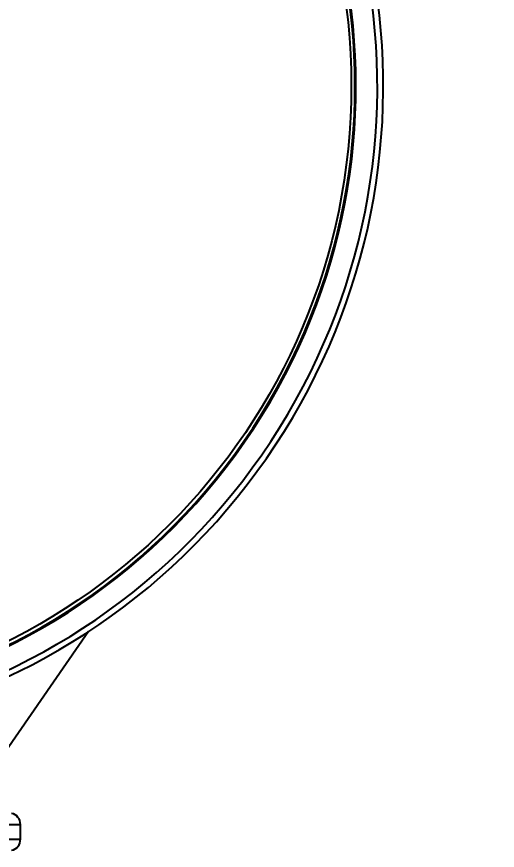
# Model space of a CAD drawing. Header units: millimetres. Extents: x 330 to 5284, y -2489 to 1657.
# Drawn here: x 1071.1 to 1266.3, y 813.2 to 1151.7 of the extents above; entities that cross this region are included whole.
import ezdxf

# ---------------------------------------------------------------- set-up
doc = ezdxf.new("R2010")
doc.units = ezdxf.units.MM
doc.header["$LTSCALE"] = 154
doc.header["$PDMODE"] = 3
doc.header["$PDSIZE"] = 8
doc.layers.get('0').update_dxf_attribs({"linetype": 'CONTINUOUS'})
doc.layers.get('Defpoints').update_dxf_attribs({"linetype": 'CONTINUOUS'})
doc.layers.add('02___PRT_ALL_AXES', color=7, linetype='CONTINUOUS')
doc.layers.add('MIXEDCOLOR', color=7, linetype='CONTINUOUS')
doc.styles.get("Standard").update_dxf_attribs({"font": 'calibri.ttf'})
doc.dimstyles.new('DIMSTYLE_4', dxfattribs={"dimtxt": 23.333333, "dimasz": 23.333333, "dimexe": 1.5, "dimexo": 1, "dimtad": 1, "dimdec": 0, "dimdsep": 46, "dimtxsty": 'Standard', "dimblk": '_FILLED', "dimblk1": '_FILLED', "dimblk2": '_FILLED', "dimcen": 0.09, "dimazin": 2, "dimtp": 0.01, "dimtm": 0.01, "dimtfac": 1, "dimtdec": 0, "dimtofl": 0, "dimtmove": 0, "dimatfit": 1, "dimldrblk": '_FILLED', "dimfxl": 1, "dimtolj": 1, "dimarcsym": 0})

# ---------------------------------------------------------------- blocks, each defined once
blk = doc.blocks.new('_FILLED')
at = {"color": 0, "linetype": 'ByBlock'}
blk.add_solid([(0, 0), (-1, 0.214), (-1, -0.214)], dxfattribs=at)
blk = doc.blocks.new('*D15')
at = {"color": 0, "linetype": 'Continuous', "lineweight": -2}
for p in [(1150.03, 1336), (1265.09, 1374.39)]:
    blk.add_line(p, (1185.29, 1374.39), dxfattribs=at)
at = {"color": 0, "linetype": 'Continuous'}
for p, q in [((954.94, 1123.74), (955.12, 1123.74)), ((955.03, 1123.65), (955.03, 1123.83))]:
    blk.add_line(p, q, dxfattribs=at)
at = {"layer": 'Defpoints', "color": 0}
for p in [(1134.24, 1318.82), (775.82, 928.66)]:
    blk.add_point(p, dxfattribs=at)
at = {"color": 0, "linetype": 'ByBlock', "lineweight": -2, "xscale": 23.3333333333, "yscale": 23.3333333333, "zscale": 23.3333333333, "rotation": 227.4275949223788}
blk.add_blockref('_FILLED', (1134.24, 1318.82), dxfattribs=at)
at = {"color": 0, "insert": (1187.86, 1406.13), "char_height": 23.333, "attachment_point": 1, "line_spacing_factor": 0.9}
blk.add_mtext('\\A1;%%c530', dxfattribs=at)

msp = doc.modelspace()

# ---------------------------------------------------------------- linework, layer by layer
at = {"linetype": 'Continuous'}
msp.add_line((1057.002, 839.703), (1100.268, 902.209), dxfattribs=at)
at = {"layer": '02___PRT_ALL_AXES', "linetype": 'Continuous'}
msp.add_circle((955.002, 1123.703), 252, dxfattribs=at)
for radius, start, end in [(265, 237.77184, 227.37889), (262.583, 237.81865, 227.32961), (253.892, 235.07413, 230.07413), (253.5, 235.07413, 230.07413)]:
    msp.add_arc((955.002, 1123.703), radius, start, end, dxfattribs=at)
at = {"layer": 'MIXEDCOLOR', "linetype": 'Continuous'}
for p, q in [((959.051, 823.711), (1072.602, 823.711)), ((1072.602, 817.695), (1072.602, 823.711)), ((959.051, 817.695), (1072.602, 817.695))]:
    msp.add_line(p, q, dxfattribs=at)
for centre, start, end in [((1068.002, 823.711), 0, 77.58926), ((1068.002, 817.695), 282.41074, 0)]:
    msp.add_arc(centre, 4.6, start, end, dxfattribs=at)

# ---------------------------------------------------------------- dimensions: what is measured, and where the dimension line sits
at = {"linetype": 'Continuous'}
dim = msp.add_diameter_dim_2p(p1=(775.822, 928.664), p2=(1134.243, 1318.821), text='%%c<>', dimstyle='DIMSTYLE_4', override={"dimtih": 1, "dimtoh": 1, "dimpost": '<>'}, dxfattribs=at)
dim.commit()
dim.dimension.update_dxf_attribs({"geometry": '*D15', "text_midpoint": (1226.474, 1374.392), "dimtype": 163})

doc.saveas('drawing.dxf')
